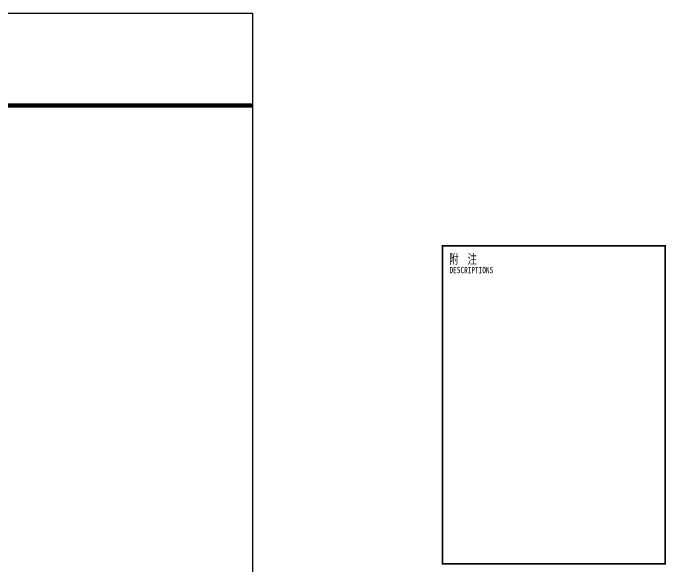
# Model space of a CAD drawing. Extents: x 36524600 to 36525730, y 2746759 to 2747713.
# Drawn here: x 36525627.4 to 36525730, y 2746943 to 2747030 of the extents above; entities that cross this region are included whole.
import ezdxf

# ---------------------------------------------------------------- set-up
doc = ezdxf.new("R2010")
doc.units = 0
doc.header["$LTSCALE"] = 1000
doc.header["$MEASUREMENT"] = 0
for name, color, linetype in [('_0', 7, 'Continuous'), ('A0-12 图框-中粗线', 41, 'Continuous'), ('A0-21 图框-不可改文字', 7, 'Continuous'), ('立面', 255, 'Continuous')]:
    doc.layers.add(name, color=color, linetype=linetype)
doc.styles.add('SKED-粗宋体', font='', dxfattribs={"width": 0.7})
doc.styles.get('SKED-粗宋体').set_extended_font_data('SimSun')

# ---------------------------------------------------------------- blocks, each defined once
blk = doc.blocks.new('33')
at = {"layer": 'Defpoints'}
blk.add_lwpolyline([(36502158.808, 2731665.999), (36502400.933, 2731665.999), (36502400.933, 2731494.799), (36502158.808, 2731494.799)], close=True, dxfattribs=at)
at = {"layer": '立面', "color": 7, "const_width": 0.407}
blk.add_lwpolyline([(36502158.808, 2731656.815), (36502400.933, 2731656.821)], dxfattribs=at)

msp = doc.modelspace()

# ---------------------------------------------------------------- linework, layer by layer
at = {"layer": 'A0-12 图框-中粗线', "const_width": 0.25, "flags": 128}
msp.add_lwpolyline([(36525729.89, 2746993.456), (36525729.89, 2746943.456), (36525694.89, 2746943.456), (36525694.89, 2746993.456)], close=True, dxfattribs=at)

# ---------------------------------------------------------------- block references
at = {"layer": '_0', "xscale": 1.583838383838384, "yscale": 1.583838383838384, "zscale": 1.583838383838384}
msp.add_blockref('33', (-21288238.666, -1579487.428), dxfattribs=at)

# ---------------------------------------------------------------- texts
at = {"layer": 'A0-21 图框-不可改文字', "style": 'SKED-粗宋体', "width": 0.7}
for s, height, p in [('附  注', 1.5, (36525695.949, 2746990.61)), ('DESCRIPTIONS', 1, (36525696.006, 2746989.136))]:
    msp.add_text(s, height=height, dxfattribs=at).set_placement(p)

doc.saveas('drawing.dxf')
